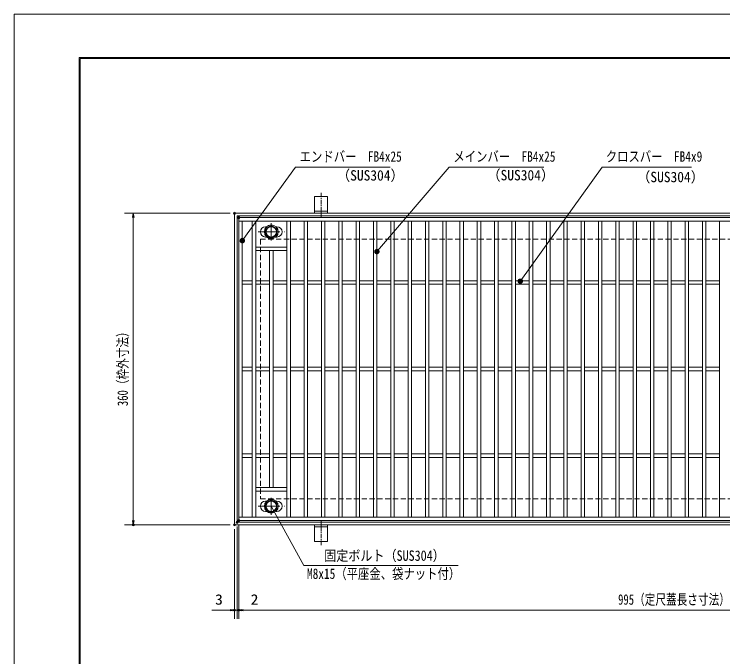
# Model space of a CAD drawing. Units: millimetres, scale not verified. Extents: x -1050 to 1050, y -742 to 742.
# Drawn here: x -1050 to -231, y 0 to 742 of the extents above; entities that cross this region are included whole.
import ezdxf
from ezdxf.enums import TextEntityAlignment as Align

# ---------------------------------------------------------------- set-up
doc = ezdxf.new("R2010")
doc.units = ezdxf.units.MM
doc.header["$LTSCALE"] = 5
doc.header["$PDMODE"] = 32
doc.header["$PDSIZE"] = 2.5
doc.linetypes.add('CHAIN1', pattern=[8, 5, -1, 1, -1])
doc.linetypes.add('DASHED1', pattern=[1.8, 1.2, -0.6])
for name, color, linetype, lineweight in [('0-0_7-図\u3000枠', 4, 'Continuous', 9), ('0-1_寸法注釈', 2, 'Continuous', 9), ('0-2_蓋', 5, 'Continuous', 9), ('0-3_0', 2, 'Continuous', 9), ('0-4_DEFPOINTS', 134, 'Continuous', 9), ('0-7_中心線', 6, 'CHAIN1', 9), ('0-8_アンカー', 7, 'Continuous', 9), ('0-9_枠', 7, 'Continuous', 9), ('0-A_締付部品', 7, 'Continuous', 9), ('0-B_溝開口', 4, 'DASHED1', 9)]:
    doc.layers.add(name, color=color, linetype=linetype, lineweight=lineweight)
doc.styles.add('ＭＳ ゴシック', font='')
doc.styles.get('ＭＳ ゴシック').set_extended_font_data('MS Gothic')

# ---------------------------------------------------------------- blocks, each defined once
blk = doc.blocks.new('_OPEN')
at = {"layer": '0-3_0'}
blk.add_line((0, 0), (-5, 0), dxfattribs=at)
blk.add_lwpolyline([(-5, 0.833), (0, 0), (-5, -0.833)], dxfattribs=at)
blk = doc.blocks.new('A$C5D7C781A')
at = {"layer": '0-8_アンカー', "color": 6, "linetype": 'CHAIN1'}
blk.add_line((37.5, 140.11), (37.5, 0), dxfattribs=at)
at = {"layer": '0-8_アンカー'}
for p, q in [((0, 118.78), (0, 22.26)), ((0, 118.78), (75, 118.78)), ((75, 118.78), (75, 22.26)), ((75, 33.76), (0, 33.76)), ((0, 22.26), (75, 22.26))]:
    blk.add_line(p, q, dxfattribs=at)
blk = doc.blocks.new('_Dot')
at = {"layer": '0-3_0'}
for p, q in [((-2.5, 0), (-5, 0)), ((2.445, 0.5), (-2.445, 0.5)), ((1.997, 1.5), (-1.997, 1.5)), ((2.289, -0.995), (-2.289, -0.995)), ((1.499, -1.995), (-1.499, -1.995))]:
    blk.add_line(p, q, dxfattribs=at)
for points in [[(2.5, 0), (2.48, 0.313), (2.421, 0.622), (2.324, 0.92), (2.191, 1.204), (2.023, 1.469), (1.822, 1.711), (1.594, 1.926), (1.34, 2.111), (1.064, 2.262), (0.773, 2.378), (0.468, 2.456), (0.157, 2.495), (-0.157, 2.495), (-0.468, 2.456), (-0.773, 2.378), (-1.064, 2.262), (-1.34, 2.111), (-1.594, 1.926), (-1.822, 1.711), (-2.023, 1.469), (-2.191, 1.204), (-2.324, 0.92), (-2.421, 0.622), (-2.48, 0.313), (-2.5, 0), (0, 0)], [(-2.5, 0), (-2.48, -0.313), (-2.421, -0.622), (-2.324, -0.92), (-2.191, -1.204), (-2.023, -1.469), (-1.822, -1.711), (-1.594, -1.926), (-1.34, -2.111), (-1.064, -2.262), (-0.773, -2.378), (-0.468, -2.456), (-0.157, -2.495), (0.157, -2.495), (0.468, -2.456), (0.773, -2.378), (1.064, -2.262), (1.34, -2.111), (1.594, -1.926), (1.822, -1.711), (2.023, -1.469), (2.191, -1.204), (2.324, -0.92), (2.421, -0.622), (2.48, -0.313), (2.5, 0), (0, 0)]]:
    blk.add_lwpolyline(points, close=True, dxfattribs=at)

msp = doc.modelspace()

# ---------------------------------------------------------------- linework, layer by layer
at = {"layer": '0-0_7-図\u3000枠'}
for p, q in [((-975, -692.5), (-975, 692.5)), ((-973.75, -691.25), (-973.75, 691.25)), ((-973.75, 691.25), (998.75, 691.25))]:
    msp.add_line(p, q, dxfattribs=at)
msp.add_lwpolyline([(-975, 692.5), (1000, 692.5), (1000, -692.5)], dxfattribs=at)
at = {"layer": '0-1_寸法注釈'}
for p, q in [((-800.45, 512.475), (-922.363, 512.475)), ((-912.363, 507.475), (-912.363, 157.475)), ((-800.45, 152.475), (-922.363, 152.475)), ((-795.45, 147.475), (-795.45, 43.953)), ((-792.45, 150.475), (-792.45, 43.953)), ((-792.45, 150.475), (-792.45, 43.953)), ((-790.45, 152.475), (-790.45, 43.953)), ((-790.45, 152.475), (-790.45, 43.953)), ((-800.45, 53.953), (-821.563, 53.953)), ((-797.45, 53.953), (-802.45, 53.953)), ((-792.45, 53.953), (-795.45, 53.953)), ((-792.45, 53.953), (-790.45, 53.953)), ((-787.45, 53.953), (-782.45, 53.953)), ((-785.45, 53.953), (199.55, 53.953)), ((-785.45, 53.953), (-764.337, 53.953))]:
    msp.add_line(p, q, dxfattribs=at)
for points in [[(-615.707, 565.749), (-724.931, 565.749), (-785.857, 481.667)], [(-438.147, 565.749), (-547.371, 565.749), (-630.295, 468.985)], [(-267.513, 565.749), (-370.72, 565.749), (-464.681, 434.785)], [(-536.9, 105.436), (-715.531, 105.436), (-752.95, 173.972)]]:
    msp.add_lwpolyline(points, dxfattribs=at)
at = {"layer": '0-2_蓋'}
for p, q in [((204.55, 507.475), (-790.45, 507.475)), ((-790.45, 157.475), (-790.45, 507.475)), ((204.55, 503.475), (-790.45, 503.475)), ((-786.45, 161.475), (-786.45, 503.475)), ((-774.95, 503.475), (-774.95, 161.475)), ((-770.95, 503.475), (-770.95, 161.475)), ((-734.95, 503.475), (-734.95, 161.475)), ((-730.95, 503.475), (-730.95, 161.475)), ((-714.95, 503.475), (-714.95, 161.475)), ((-710.95, 503.475), (-710.95, 161.475)), ((-694.95, 503.475), (-694.95, 161.475)), ((-690.95, 503.475), (-690.95, 161.475)), ((-674.95, 503.475), (-674.95, 161.475)), ((-670.95, 503.475), (-670.95, 161.475)), ((-654.95, 503.475), (-654.95, 161.475)), ((-650.95, 503.475), (-650.95, 161.475)), ((-634.95, 503.475), (-634.95, 161.475)), ((-630.95, 503.475), (-630.95, 161.475)), ((-614.95, 503.475), (-614.95, 161.475)), ((-610.95, 503.475), (-610.95, 161.475)), ((-594.95, 503.475), (-594.95, 161.475)), ((-590.95, 503.475), (-590.95, 161.475)), ((-574.95, 503.475), (-574.95, 161.475)), ((-570.95, 503.475), (-570.95, 161.475)), ((-554.95, 503.475), (-554.95, 161.475)), ((-550.95, 503.475), (-550.95, 161.475)), ((-534.95, 503.475), (-534.95, 161.475)), ((-530.95, 503.475), (-530.95, 161.475)), ((-514.95, 503.475), (-514.95, 161.475)), ((-510.95, 503.475), (-510.95, 161.475)), ((-494.95, 503.475), (-494.95, 161.475)), ((-490.95, 503.475), (-490.95, 161.475)), ((-474.95, 503.475), (-474.95, 161.475)), ((-470.95, 503.475), (-470.95, 161.475)), ((-454.95, 503.475), (-454.95, 161.475)), ((-450.95, 503.475), (-450.95, 161.475)), ((-434.95, 503.475), (-434.95, 161.475)), ((-430.95, 503.475), (-430.95, 161.475)), ((-414.95, 503.475), (-414.95, 161.475)), ((-410.95, 503.475), (-410.95, 161.475)), ((-394.95, 503.475), (-394.95, 161.475)), ((-390.95, 503.475), (-390.95, 161.475)), ((-374.95, 503.475), (-374.95, 161.475)), ((-370.95, 503.475), (-370.95, 161.475)), ((-354.95, 503.475), (-354.95, 161.475)), ((-350.95, 503.475), (-350.95, 161.475)), ((-334.95, 503.475), (-334.95, 161.475)), ((-330.95, 503.475), (-330.95, 161.475)), ((-314.95, 503.475), (-314.95, 161.475)), ((-310.95, 503.475), (-310.95, 161.475)), ((-294.95, 503.475), (-294.95, 161.475)), ((-290.95, 503.475), (-290.95, 161.475)), ((-274.95, 503.475), (-274.95, 161.475)), ((-270.95, 503.475), (-270.95, 161.475)), ((-254.95, 503.475), (-254.95, 161.475)), ((-250.95, 503.475), (-250.95, 161.475)), ((-234.95, 503.475), (-234.95, 161.475)), ((-759.45, 496.978), (-758.238, 496.978)), ((-747.662, 496.978), (-746.45, 496.978)), ((-759.45, 484.978), (-758.245, 484.978)), ((-747.655, 484.978), (-746.45, 484.978)), ((-734.95, 473.475), (-770.95, 473.475)), ((-734.95, 469.475), (-770.95, 469.475)), ((-754.95, 469.475), (-754.95, 195.475)), ((-750.95, 469.475), (-750.95, 195.475)), ((-774.95, 434.475), (-786.45, 434.475)), ((-754.95, 434.475), (-770.95, 434.475)), ((-734.95, 434.475), (-750.95, 434.475)), ((-714.95, 434.475), (-730.95, 434.475)), ((-694.95, 434.475), (-710.95, 434.475)), ((-674.95, 434.475), (-690.95, 434.475)), ((-654.95, 434.475), (-670.95, 434.475)), ((-634.95, 434.475), (-650.95, 434.475)), ((-614.95, 434.475), (-630.95, 434.475)), ((-594.95, 434.475), (-610.95, 434.475)), ((-574.95, 434.475), (-590.95, 434.475)), ((-554.95, 434.475), (-570.95, 434.475)), ((-534.95, 434.475), (-550.95, 434.475)), ((-514.95, 434.475), (-530.95, 434.475)), ((-494.95, 434.475), (-510.95, 434.475)), ((-474.95, 434.475), (-490.95, 434.475)), ((-454.95, 434.475), (-470.95, 434.475)), ((-434.95, 434.475), (-450.95, 434.475)), ((-414.95, 434.475), (-430.95, 434.475)), ((-394.95, 434.475), (-410.95, 434.475)), ((-374.95, 434.475), (-390.95, 434.475)), ((-354.95, 434.475), (-370.95, 434.475)), ((-334.95, 434.475), (-350.95, 434.475)), ((-314.95, 434.475), (-330.95, 434.475)), ((-294.95, 434.475), (-310.95, 434.475)), ((-274.95, 434.475), (-290.95, 434.475)), ((-254.95, 434.475), (-270.95, 434.475)), ((-234.95, 434.475), (-250.95, 434.475)), ((-774.95, 430.475), (-786.45, 430.475)), ((-754.95, 430.475), (-770.95, 430.475)), ((-734.95, 430.475), (-750.95, 430.475)), ((-714.95, 430.475), (-730.95, 430.475)), ((-694.95, 430.475), (-710.95, 430.475)), ((-674.95, 430.475), (-690.95, 430.475)), ((-654.95, 430.475), (-670.95, 430.475)), ((-634.95, 430.475), (-650.95, 430.475)), ((-614.95, 430.475), (-630.95, 430.475)), ((-594.95, 430.475), (-610.95, 430.475)), ((-574.95, 430.475), (-590.95, 430.475)), ((-554.95, 430.475), (-570.95, 430.475)), ((-534.95, 430.475), (-550.95, 430.475)), ((-514.95, 430.475), (-530.95, 430.475)), ((-494.95, 430.475), (-510.95, 430.475)), ((-474.95, 430.475), (-490.95, 430.475)), ((-454.95, 430.475), (-470.95, 430.475)), ((-434.95, 430.475), (-450.95, 430.475)), ((-414.95, 430.475), (-430.95, 430.475)), ((-394.95, 430.475), (-410.95, 430.475)), ((-374.95, 430.475), (-390.95, 430.475)), ((-354.95, 430.475), (-370.95, 430.475)), ((-334.95, 430.475), (-350.95, 430.475)), ((-314.95, 430.475), (-330.95, 430.475)), ((-294.95, 430.475), (-310.95, 430.475)), ((-274.95, 430.475), (-290.95, 430.475)), ((-254.95, 430.475), (-270.95, 430.475)), ((-234.95, 430.475), (-250.95, 430.475)), ((-774.95, 334.475), (-786.45, 334.475)), ((-774.95, 330.475), (-786.45, 330.475)), ((-754.95, 334.475), (-770.95, 334.475)), ((-754.95, 330.475), (-770.95, 330.475)), ((-734.95, 334.475), (-750.95, 334.475)), ((-734.95, 330.475), (-750.95, 330.475)), ((-714.95, 334.475), (-730.95, 334.475)), ((-714.95, 330.475), (-730.95, 330.475)), ((-694.95, 334.475), (-710.95, 334.475)), ((-694.95, 330.475), (-710.95, 330.475)), ((-674.95, 334.475), (-690.95, 334.475)), ((-674.95, 330.475), (-690.95, 330.475)), ((-654.95, 334.475), (-670.95, 334.475)), ((-654.95, 330.475), (-670.95, 330.475)), ((-634.95, 334.475), (-650.95, 334.475)), ((-634.95, 330.475), (-650.95, 330.475)), ((-614.95, 334.475), (-630.95, 334.475)), ((-614.95, 330.475), (-630.95, 330.475)), ((-594.95, 334.475), (-610.95, 334.475)), ((-594.95, 330.475), (-610.95, 330.475)), ((-574.95, 334.475), (-590.95, 334.475)), ((-574.95, 330.475), (-590.95, 330.475)), ((-554.95, 334.475), (-570.95, 334.475)), ((-554.95, 330.475), (-570.95, 330.475)), ((-534.95, 334.475), (-550.95, 334.475)), ((-534.95, 330.475), (-550.95, 330.475)), ((-514.95, 334.475), (-530.95, 334.475)), ((-514.95, 330.475), (-530.95, 330.475)), ((-494.95, 334.475), (-510.95, 334.475)), ((-494.95, 330.475), (-510.95, 330.475)), ((-474.95, 334.475), (-490.95, 334.475)), ((-474.95, 330.475), (-490.95, 330.475)), ((-454.95, 334.475), (-470.95, 334.475)), ((-454.95, 330.475), (-470.95, 330.475)), ((-434.95, 334.475), (-450.95, 334.475)), ((-434.95, 330.475), (-450.95, 330.475)), ((-414.95, 334.475), (-430.95, 334.475)), ((-414.95, 330.475), (-430.95, 330.475)), ((-394.95, 334.475), (-410.95, 334.475)), ((-394.95, 330.475), (-410.95, 330.475)), ((-374.95, 334.475), (-390.95, 334.475)), ((-374.95, 330.475), (-390.95, 330.475)), ((-354.95, 334.475), (-370.95, 334.475)), ((-354.95, 330.475), (-370.95, 330.475)), ((-334.95, 334.475), (-350.95, 334.475)), ((-334.95, 330.475), (-350.95, 330.475)), ((-314.95, 334.475), (-330.95, 334.475)), ((-314.95, 330.475), (-330.95, 330.475)), ((-294.95, 334.475), (-310.95, 334.475)), ((-294.95, 330.475), (-310.95, 330.475)), ((-274.95, 334.475), (-290.95, 334.475)), ((-274.95, 330.475), (-290.95, 330.475)), ((-254.95, 334.475), (-270.95, 334.475)), ((-254.95, 330.475), (-270.95, 330.475)), ((-234.95, 334.475), (-250.95, 334.475)), ((-234.95, 330.475), (-250.95, 330.475)), ((-774.95, 234.475), (-786.45, 234.475)), ((-774.95, 230.475), (-786.45, 230.475)), ((-754.95, 234.475), (-770.95, 234.475)), ((-754.95, 230.475), (-770.95, 230.475)), ((-734.95, 234.475), (-750.95, 234.475)), ((-734.95, 230.475), (-750.95, 230.475)), ((-714.95, 234.475), (-730.95, 234.475)), ((-714.95, 230.475), (-730.95, 230.475)), ((-694.95, 234.475), (-710.95, 234.475)), ((-694.95, 230.475), (-710.95, 230.475)), ((-674.95, 234.475), (-690.95, 234.475)), ((-674.95, 230.475), (-690.95, 230.475)), ((-654.95, 234.475), (-670.95, 234.475)), ((-654.95, 230.475), (-670.95, 230.475)), ((-634.95, 234.475), (-650.95, 234.475)), ((-634.95, 230.475), (-650.95, 230.475)), ((-614.95, 234.475), (-630.95, 234.475)), ((-614.95, 230.475), (-630.95, 230.475)), ((-594.95, 234.475), (-610.95, 234.475)), ((-594.95, 230.475), (-610.95, 230.475)), ((-574.95, 234.475), (-590.95, 234.475)), ((-574.95, 230.475), (-590.95, 230.475)), ((-554.95, 234.475), (-570.95, 234.475)), ((-554.95, 230.475), (-570.95, 230.475)), ((-534.95, 234.475), (-550.95, 234.475)), ((-534.95, 230.475), (-550.95, 230.475)), ((-514.95, 234.475), (-530.95, 234.475)), ((-514.95, 230.475), (-530.95, 230.475)), ((-494.95, 234.475), (-510.95, 234.475)), ((-494.95, 230.475), (-510.95, 230.475)), ((-474.95, 234.475), (-490.95, 234.475)), ((-474.95, 230.475), (-490.95, 230.475)), ((-454.95, 234.475), (-470.95, 234.475)), ((-454.95, 230.475), (-470.95, 230.475)), ((-434.95, 234.475), (-450.95, 234.475)), ((-434.95, 230.475), (-450.95, 230.475)), ((-414.95, 234.475), (-430.95, 234.475)), ((-414.95, 230.475), (-430.95, 230.475)), ((-394.95, 234.475), (-410.95, 234.475)), ((-394.95, 230.475), (-410.95, 230.475)), ((-374.95, 234.475), (-390.95, 234.475)), ((-374.95, 230.475), (-390.95, 230.475)), ((-354.95, 234.475), (-370.95, 234.475)), ((-354.95, 230.475), (-370.95, 230.475)), ((-334.95, 234.475), (-350.95, 234.475)), ((-334.95, 230.475), (-350.95, 230.475)), ((-314.95, 234.475), (-330.95, 234.475)), ((-314.95, 230.475), (-330.95, 230.475)), ((-294.95, 234.475), (-310.95, 234.475)), ((-294.95, 230.475), (-310.95, 230.475)), ((-274.95, 234.475), (-290.95, 234.475)), ((-274.95, 230.475), (-290.95, 230.475)), ((-254.95, 234.475), (-270.95, 234.475)), ((-254.95, 230.475), (-270.95, 230.475)), ((-234.95, 234.475), (-250.95, 234.475)), ((-234.95, 230.475), (-250.95, 230.475)), ((-734.95, 195.475), (-770.95, 195.475)), ((-734.95, 191.475), (-770.95, 191.475)), ((-759.45, 179.972), (-758.245, 179.972)), ((-747.655, 179.972), (-746.45, 179.972)), ((-759.45, 167.972), (-758.238, 167.972)), ((-747.662, 167.972), (-746.45, 167.972)), ((-790.45, 161.475), (204.55, 161.475)), ((-790.45, 157.475), (204.55, 157.475))]:
    msp.add_line(p, q, dxfattribs=at)
for centre, start, end in [((-759.45, 490.978), 90, 270), ((-746.45, 490.978), 270, 90), ((-759.45, 173.972), 90, 270), ((-746.45, 173.972), 270, 90)]:
    msp.add_arc(centre, 6, start, end, dxfattribs=at)
at = {"layer": '0-2_蓋', "color": 7}
for p in [(-790.45, 507.475), (-790.45, 157.475)]:
    msp.add_point(p, dxfattribs=at)
at = {"layer": '0-4_DEFPOINTS'}
msp.add_lwpolyline([(-1050, -742.5), (-1050, 742.5), (1050, 742.5), (1050, -742.5)], close=True, dxfattribs=at)
for p in [(-795.45, 512.475), (-792.45, 155.475), (-790.45, 157.475), (-912.363, 152.475), (-795.45, 152.475), (-795.45, 152.475), (-795.45, 53.953), (-790.45, 53.953)]:
    msp.add_point(p, dxfattribs=at)
at = {"layer": '0-7_中心線'}
for p, q in [((-752.95, 500.871), (-752.95, 481.085)), ((-768.196, 490.978), (-737.704, 490.978)), ((-752.95, 164.079), (-752.95, 183.865)), ((-768.196, 173.972), (-737.704, 173.972))]:
    msp.add_line(p, q, dxfattribs=at)
at = {"layer": '0-9_枠'}
for p, q in [((-795.45, 512.475), (409.55, 512.475)), ((-795.45, 512.475), (-795.45, 152.475)), ((-792.45, 509.475), (407.714, 509.475)), ((-792.45, 509.475), (-792.45, 155.475)), ((-795.45, 152.475), (409.55, 152.475)), ((-792.45, 155.475), (411.386, 155.475))]:
    msp.add_line(p, q, dxfattribs=at)
at = {"layer": '0-A_締付部品'}
for p, q in [((-759.45, 494.731), (-752.95, 498.483)), ((-759.45, 487.225), (-759.45, 494.731)), ((-752.95, 498.483), (-746.45, 494.731)), ((-746.45, 494.731), (-746.45, 487.225)), ((-752.95, 483.472), (-759.45, 487.225)), ((-746.45, 487.225), (-752.95, 483.472)), ((-752.95, 181.478), (-759.45, 177.725)), ((-746.45, 177.725), (-752.95, 181.478)), ((-759.45, 177.725), (-759.45, 170.219)), ((-746.45, 170.219), (-746.45, 177.725)), ((-759.45, 170.219), (-752.95, 166.467)), ((-752.95, 166.467), (-746.45, 170.219))]:
    msp.add_line(p, q, dxfattribs=at)
for centre, radius in [((-752.95, 490.975), 8), ((-752.95, 490.978), 6.5), ((-752.95, 490.978), 5.993), ((-752.95, 173.975), 8), ((-752.95, 173.972), 6.5), ((-752.95, 173.972), 5.993)]:
    msp.add_circle(centre, radius, dxfattribs=at)
at = {"layer": '0-B_溝開口'}
for p, q in [((-765.45, 482.475), (204.55, 482.475)), ((-765.45, 482.475), (-765.45, 182.475)), ((-765.45, 182.475), (204.55, 182.475))]:
    msp.add_line(p, q, dxfattribs=at)

# ---------------------------------------------------------------- block references
at = {"layer": '0-1_寸法注釈'}
for name, p, rotation in [('_OPEN', (-912.363, 512.475), 90), ('_Dot', (-786.45, 480.862), 233.62864), ('_Dot', (-630.95, 468.23), 229.06472), ('_Dot', (-465.268, 433.975), 234.05474), ('_OPEN', (-912.363, 152.475), 270), ('_OPEN', (-792.45, 53.953), 180), ('_OPEN', (-790.45, 53.953), 180), ('_OPEN', (-790.45, 53.953), 180)]:
    msp.add_blockref(name, p, dxfattribs=dict(at, rotation=rotation))
for p in [(-795.45, 53.953), (-792.45, 53.953)]:
    msp.add_blockref('_OPEN', p, dxfattribs=at)
at = {"layer": '0-8_アンカー', "xscale": 0.2, "yscale": 0.2}
msp.add_blockref('A$C5D7C781A', (-702.95, 508.023), dxfattribs=at)
at = {"layer": '0-8_アンカー', "xscale": -0.2, "yscale": 0.2, "rotation": 180}
msp.add_blockref('A$C5D7C781A', (-702.95, 156.927), dxfattribs=at)

# ---------------------------------------------------------------- texts
at = {"layer": '0-1_寸法注釈', "color": 7, "style": 'ＭＳ ゴシック'}
for s, height, width, p in [('エンドバー\u3000FB4x25', 12.02, 0.8, (-720.154, 568.436)), ('メインバー\u3000FB4x25', 12.02, 0.8, (-542.594, 568.436)), ('クロスバー\u3000FB4x9', 12.03, 0.8, (-366.554, 568.436)), ('（SUS304）', 12.02, 0.95, (-677.407, 546.644)), ('（SUS304）', 12.02, 0.95, (-503.663, 546.881)), ('（SUS304）', 12.02, 0.95, (-330.586, 544.773)), ('固定ボルト（SUS304）', 12.03, 0.85, (-691.88, 107.308)), ('M8x15（平座金、袋ナット付）', 12.02, 0.8, (-711.701, 86.457)), ('995（定尺蓋長さ寸法）', 12.03, 0.75, (-352.249, 56.64)), ('3', 12.02, 1.1, (-817.873, 56.64)), ('2', 12.02, 1.1, (-776.76, 56.64))]:
    msp.add_text(s, height=height, dxfattribs=dict(at, width=width)).set_placement(p, align=Align.BOTTOM_LEFT)
at = {"layer": '0-1_寸法注釈', "color": 7, "style": 'ＭＳ ゴシック', "width": 0.75}
msp.add_text('360（枠外寸法）', height=12.02, rotation=90, dxfattribs=at).set_placement((-915.05, 289.682), align=Align.BOTTOM_LEFT)

doc.saveas('drawing.dxf')
